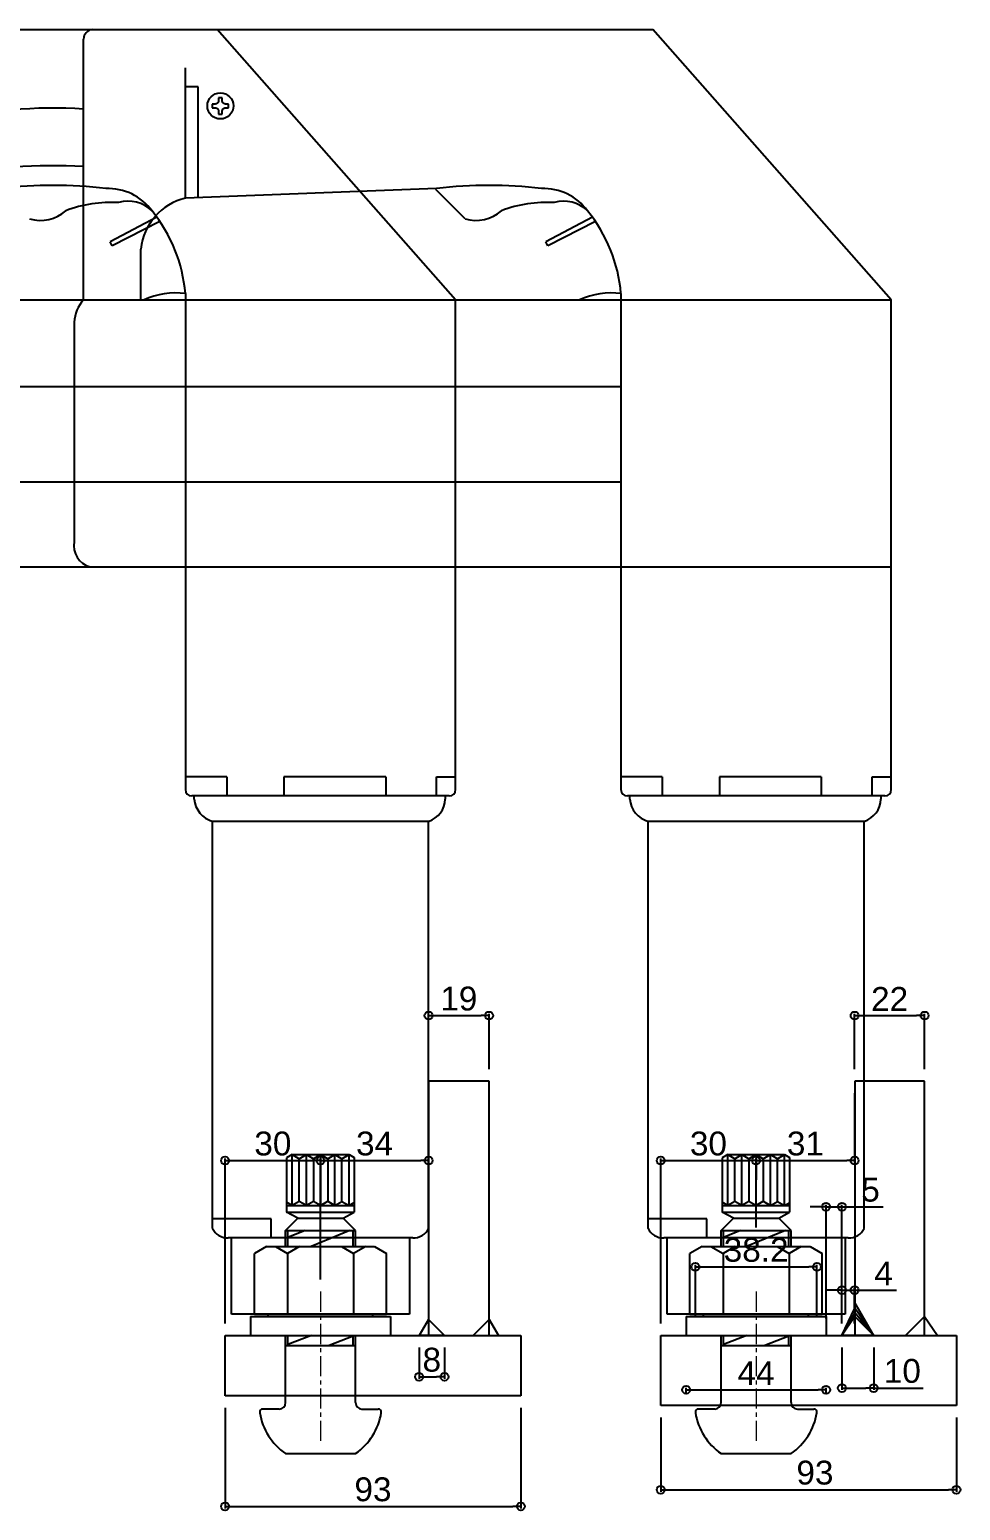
# Model space of a CAD drawing. Header units: millimetres. Extents: x -2880 to 3894, y -2977 to 4857.
# Drawn here: x 1234.2 to 1527, y 2016.2 to 2481.9 of the extents above; entities that cross this region are included whole.
import ezdxf

# ---------------------------------------------------------------- set-up
doc = ezdxf.new("R2010")
doc.units = ezdxf.units.MM
doc.header["$MEASUREMENT"] = 0
doc.linetypes.add('CENTER', pattern=[50.8, 31.75, -6.35, 6.35, -6.35])
for name, color, linetype in [('01', 7, 'Continuous'), ('_0-2_3', 7, 'Continuous'), ('_1-0_', 7, 'Continuous'), ('gauge', 1, 'Continuous'), ('KB', 7, 'Continuous')]:
    doc.layers.add(name, color=color, linetype=linetype)
doc.layers.add('中心線', color=4, linetype='CENTER', lineweight=13)
doc.styles.get("Standard").update_dxf_attribs({"font": 'arial.ttf'})
doc.dimstyles.new('コピー ～ 一般寸法', dxfattribs={"dimscale": 0.5, "dimtxt": 15, "dimasz": 5, "dimexe": 1.25, "dimexo": 7.5, "dimgap": 3, "dimtad": 1, "dimdec": 1, "dimdsep": 46, "dimtxsty": 'Standard', "dimblk": 'ORIGIN', "dimcen": 0, "dimclrd": 256, "dimclre": 256, "dimclrt": 256, "dimadec": 0, "dimazin": 0, "dimtfac": 1, "dimtdec": 1, "dimtmove": 0, "dimatfit": 3, "dimfxl": 0, "dimarcsym": 0})

# ---------------------------------------------------------------- blocks, each defined once
blk = doc.blocks.new('_Origin')
at = {"color": 0, "linetype": 'ByBlock', "lineweight": -2}
blk.add_line((0, 0), (-1, 0), dxfattribs=at)
blk.add_circle((0, 0), 0.5, dxfattribs=at)
blk = doc.blocks.new('*D397')
at = {"layer": 'Defpoints', "color": 0}
for p in [(1515.72, 2171.77), (1493.72, 2151.18), (1515.72, 2151.18)]:
    blk.add_point(p, dxfattribs=at)
at = {"layer": 'KB', "lineweight": -2}
for p, q in [((1493.72, 2154.93), (1493.72, 2172.39)), ((1496.22, 2171.77), (1513.22, 2171.77)), ((1515.72, 2154.93), (1515.72, 2172.39))]:
    blk.add_line(p, q, dxfattribs=at)
at = {"layer": 'KB', "lineweight": -2, "xscale": 2.5, "yscale": 2.5, "zscale": 2.5, "rotation": 180}
blk.add_blockref('_Origin', (1493.72, 2171.77), dxfattribs=at)
at = {"layer": 'KB', "lineweight": -2, "xscale": 2.5, "yscale": 2.5, "zscale": 2.5}
blk.add_blockref('_Origin', (1515.72, 2171.77), dxfattribs=at)
at = {"layer": 'KB', "insert": (1504.72, 2177.03), "char_height": 7.5, "attachment_point": 5}
blk.add_mtext('22', dxfattribs=at)
blk = doc.blocks.new('*D398')
at = {"layer": 'Defpoints', "color": 0}
for p in [(1489.72, 2071.18), (1499.72, 2071.18), (1499.72, 2054.66)]:
    blk.add_point(p, dxfattribs=at)
at = {"layer": 'gauge', "lineweight": -2}
for p, q in [((1489.72, 2067.43), (1489.72, 2054.04)), ((1499.72, 2067.43), (1499.72, 2054.04)), ((1492.22, 2054.66), (1497.22, 2054.66)), ((1499.72, 2054.66), (1515.22, 2054.66))]:
    blk.add_line(p, q, dxfattribs=at)
at = {"layer": 'gauge', "lineweight": -2, "xscale": 2.5, "yscale": 2.5, "zscale": 2.5, "rotation": 180}
blk.add_blockref('_Origin', (1489.72, 2054.66), dxfattribs=at)
at = {"layer": 'gauge', "lineweight": -2, "xscale": 2.5, "yscale": 2.5, "zscale": 2.5}
blk.add_blockref('_Origin', (1499.72, 2054.66), dxfattribs=at)
at = {"layer": 'gauge', "insert": (1508.72, 2059.99), "char_height": 7.5, "attachment_point": 5}
blk.add_mtext('10', dxfattribs=at)
blk = doc.blocks.new('*D105')
at = {"layer": 'Defpoints', "color": 0}
for p in [(1432.72, 2049.18), (1525.72, 2049.18), (1525.72, 2022.68)]:
    blk.add_point(p, dxfattribs=at)
at = {"layer": 'gauge', "lineweight": -2}
for p, q in [((1432.72, 2045.43), (1432.72, 2022.05)), ((1525.72, 2045.43), (1525.72, 2022.05)), ((1435.22, 2022.68), (1523.22, 2022.68))]:
    blk.add_line(p, q, dxfattribs=at)
at = {"layer": 'gauge', "lineweight": -2, "xscale": 2.5, "yscale": 2.5, "zscale": 2.5, "rotation": 180}
blk.add_blockref('_Origin', (1432.72, 2022.68), dxfattribs=at)
at = {"layer": 'gauge', "lineweight": -2, "xscale": 2.5, "yscale": 2.5, "zscale": 2.5}
blk.add_blockref('_Origin', (1525.72, 2022.68), dxfattribs=at)
at = {"layer": 'gauge', "insert": (1481.22, 2028.01), "char_height": 7.5, "attachment_point": 5}
blk.add_mtext('93', dxfattribs=at)
blk = doc.blocks.new('*D106')
at = {"layer": 'Defpoints', "color": 0}
for p in [(1462.72, 2126.18), (1462.72, 2101.37), (1432.72, 2071.18)]:
    blk.add_point(p, dxfattribs=at)
at = {"layer": 'gauge', "lineweight": -2}
for p, q in [((1432.72, 2074.93), (1432.72, 2126.81)), ((1435.22, 2126.18), (1460.22, 2126.18)), ((1462.72, 2105.12), (1462.72, 2126.81))]:
    blk.add_line(p, q, dxfattribs=at)
at = {"layer": 'gauge', "lineweight": -2, "xscale": 2.5, "yscale": 2.5, "zscale": 2.5, "rotation": 180}
blk.add_blockref('_Origin', (1432.72, 2126.18), dxfattribs=at)
at = {"layer": 'gauge', "lineweight": -2, "xscale": 2.5, "yscale": 2.5, "zscale": 2.5}
blk.add_blockref('_Origin', (1462.72, 2126.18), dxfattribs=at)
at = {"layer": 'gauge', "insert": (1447.72, 2131.51), "char_height": 7.5, "attachment_point": 5}
blk.add_mtext('30', dxfattribs=at)
blk = doc.blocks.new('*D399')
at = {"layer": 'Defpoints', "color": 0}
for p in [(1489.72, 2111.68), (1484.72, 2072.82), (1489.72, 2071.18)]:
    blk.add_point(p, dxfattribs=at)
at = {"layer": 'gauge', "lineweight": -2}
for p, q in [((1482.22, 2111.68), (1479.72, 2111.68)), ((1484.72, 2076.57), (1484.72, 2112.3)), ((1484.72, 2111.68), (1489.72, 2111.68)), ((1489.72, 2074.93), (1489.72, 2112.3)), ((1492.22, 2111.68), (1502.69, 2111.68))]:
    blk.add_line(p, q, dxfattribs=at)
at = {"layer": 'gauge', "lineweight": -2, "xscale": 2.5, "yscale": 2.5, "zscale": 2.5}
blk.add_blockref('_Origin', (1484.72, 2111.68), dxfattribs=at)
at = {"layer": 'gauge', "lineweight": -2, "xscale": 2.5, "yscale": 2.5, "zscale": 2.5, "rotation": 180}
blk.add_blockref('_Origin', (1489.72, 2111.68), dxfattribs=at)
at = {"layer": 'gauge', "insert": (1498.71, 2116.99), "char_height": 7.5, "attachment_point": 5}
blk.add_mtext('5', dxfattribs=at)
blk = doc.blocks.new('*D400')
at = {"layer": 'Defpoints', "color": 0}
for p in [(1493.72, 2085.45), (1489.72, 2071.18), (1493.72, 2071.18)]:
    blk.add_point(p, dxfattribs=at)
at = {"layer": 'gauge', "lineweight": -2}
for p, q in [((1487.22, 2085.45), (1484.72, 2085.45)), ((1489.72, 2074.93), (1489.72, 2086.07)), ((1489.72, 2085.45), (1493.72, 2085.45)), ((1493.72, 2074.93), (1493.72, 2086.07)), ((1496.22, 2085.45), (1506.91, 2085.45))]:
    blk.add_line(p, q, dxfattribs=at)
at = {"layer": 'gauge', "lineweight": -2, "xscale": 2.5, "yscale": 2.5, "zscale": 2.5}
blk.add_blockref('_Origin', (1489.72, 2085.45), dxfattribs=at)
at = {"layer": 'gauge', "lineweight": -2, "xscale": 2.5, "yscale": 2.5, "zscale": 2.5, "rotation": 180}
blk.add_blockref('_Origin', (1493.72, 2085.45), dxfattribs=at)
at = {"layer": 'gauge', "insert": (1502.81, 2090.7), "char_height": 7.5, "attachment_point": 5}
blk.add_mtext('4', dxfattribs=at)
blk = doc.blocks.new('*D401')
at = {"layer": 'Defpoints', "color": 0}
for p in [(1493.72, 2151.18), (1493.72, 2126.18), (1462.72, 2115.97)]:
    blk.add_point(p, dxfattribs=at)
at = {"layer": 'gauge', "lineweight": -2}
for p, q in [((1493.72, 2147.43), (1493.72, 2125.56)), ((1462.72, 2119.72), (1462.72, 2126.81)), ((1465.22, 2126.18), (1491.22, 2126.18))]:
    blk.add_line(p, q, dxfattribs=at)
at = {"layer": 'gauge', "lineweight": -2, "xscale": 2.5, "yscale": 2.5, "zscale": 2.5, "rotation": 180}
blk.add_blockref('_Origin', (1462.72, 2126.18), dxfattribs=at)
at = {"layer": 'gauge', "lineweight": -2, "xscale": 2.5, "yscale": 2.5, "zscale": 2.5}
blk.add_blockref('_Origin', (1493.72, 2126.18), dxfattribs=at)
at = {"layer": 'gauge', "insert": (1478.22, 2131.51), "char_height": 7.5, "attachment_point": 5}
blk.add_mtext('31', dxfattribs=at)
blk = doc.blocks.new('*D107')
at = {"layer": 'Defpoints', "color": 0}
for p in [(1484.72, 2054.1), (1440.72, 2049.18), (1484.72, 2049.18)]:
    blk.add_point(p, dxfattribs=at)
at = {"layer": 'gauge', "lineweight": -2}
for p, q in [((1440.72, 2052.93), (1440.72, 2054.72)), ((1443.22, 2054.1), (1482.22, 2054.1)), ((1484.72, 2052.93), (1484.72, 2054.72))]:
    blk.add_line(p, q, dxfattribs=at)
at = {"layer": 'gauge', "lineweight": -2, "xscale": 2.5, "yscale": 2.5, "zscale": 2.5, "rotation": 180}
blk.add_blockref('_Origin', (1440.72, 2054.1), dxfattribs=at)
at = {"layer": 'gauge', "lineweight": -2, "xscale": 2.5, "yscale": 2.5, "zscale": 2.5}
blk.add_blockref('_Origin', (1484.72, 2054.1), dxfattribs=at)
at = {"layer": 'gauge', "insert": (1462.72, 2059.35), "char_height": 7.5, "attachment_point": 5}
blk.add_mtext('44', dxfattribs=at)
blk = doc.blocks.new('*D108')
at = {"layer": 'Defpoints', "color": 0}
for p in [(1481.84, 2092.74), (1443.62, 2073.46), (1481.84, 2073.3)]:
    blk.add_point(p, dxfattribs=at)
at = {"layer": 'gauge', "lineweight": -2}
for p, q in [((1443.62, 2077.21), (1443.62, 2093.37)), ((1446.12, 2092.74), (1479.34, 2092.74)), ((1481.84, 2077.05), (1481.84, 2093.37))]:
    blk.add_line(p, q, dxfattribs=at)
at = {"layer": 'gauge', "lineweight": -2, "xscale": 2.5, "yscale": 2.5, "zscale": 2.5, "rotation": 180}
blk.add_blockref('_Origin', (1443.62, 2092.74), dxfattribs=at)
at = {"layer": 'gauge', "lineweight": -2, "xscale": 2.5, "yscale": 2.5, "zscale": 2.5}
blk.add_blockref('_Origin', (1481.84, 2092.74), dxfattribs=at)
at = {"layer": 'gauge', "insert": (1462.73, 2098.07), "char_height": 7.5, "attachment_point": 5}
blk.add_mtext('38.2', dxfattribs=at)
blk = doc.blocks.new('*D387')
at = {"layer": 'Defpoints', "color": 0}
for p in [(1378.72, 2171.77), (1359.72, 2151.18), (1378.72, 2151.18)]:
    blk.add_point(p, dxfattribs=at)
at = {"layer": 'KB', "lineweight": -2}
for p, q in [((1359.72, 2154.93), (1359.72, 2172.39)), ((1362.22, 2171.77), (1376.22, 2171.77)), ((1378.72, 2154.93), (1378.72, 2172.39))]:
    blk.add_line(p, q, dxfattribs=at)
at = {"layer": 'KB', "lineweight": -2, "xscale": 2.5, "yscale": 2.5, "zscale": 2.5, "rotation": 180}
blk.add_blockref('_Origin', (1359.72, 2171.77), dxfattribs=at)
at = {"layer": 'KB', "lineweight": -2, "xscale": 2.5, "yscale": 2.5, "zscale": 2.5}
blk.add_blockref('_Origin', (1378.72, 2171.77), dxfattribs=at)
at = {"layer": 'KB', "insert": (1369.22, 2177.1), "char_height": 7.5, "attachment_point": 5}
blk.add_mtext('19', dxfattribs=at)
blk = doc.blocks.new('*D388')
at = {"layer": 'Defpoints', "color": 0}
for p in [(1356.72, 2071.18), (1364.72, 2071.18), (1364.72, 2058.19)]:
    blk.add_point(p, dxfattribs=at)
at = {"layer": 'gauge', "lineweight": -2}
for p, q in [((1356.72, 2067.43), (1356.72, 2057.57)), ((1364.72, 2067.43), (1364.72, 2057.57)), ((1359.22, 2058.19), (1362.22, 2058.19))]:
    blk.add_line(p, q, dxfattribs=at)
at = {"layer": 'gauge', "lineweight": -2, "xscale": 2.5, "yscale": 2.5, "zscale": 2.5, "rotation": 180}
blk.add_blockref('_Origin', (1356.72, 2058.19), dxfattribs=at)
at = {"layer": 'gauge', "lineweight": -2, "xscale": 2.5, "yscale": 2.5, "zscale": 2.5}
blk.add_blockref('_Origin', (1364.72, 2058.19), dxfattribs=at)
at = {"layer": 'gauge', "insert": (1360.72, 2063.52), "char_height": 7.5, "attachment_point": 5}
blk.add_mtext('8', dxfattribs=at)
blk = doc.blocks.new('*D103')
at = {"layer": 'Defpoints', "color": 0}
for p in [(1295.72, 2052.18), (1388.72, 2052.18), (1388.72, 2017.43)]:
    blk.add_point(p, dxfattribs=at)
at = {"layer": 'gauge', "lineweight": -2}
for p, q in [((1295.72, 2048.43), (1295.72, 2016.8)), ((1388.72, 2048.43), (1388.72, 2016.8)), ((1298.22, 2017.43), (1386.22, 2017.43))]:
    blk.add_line(p, q, dxfattribs=at)
at = {"layer": 'gauge', "lineweight": -2, "xscale": 2.5, "yscale": 2.5, "zscale": 2.5, "rotation": 180}
blk.add_blockref('_Origin', (1295.72, 2017.43), dxfattribs=at)
at = {"layer": 'gauge', "lineweight": -2, "xscale": 2.5, "yscale": 2.5, "zscale": 2.5}
blk.add_blockref('_Origin', (1388.72, 2017.43), dxfattribs=at)
at = {"layer": 'gauge', "insert": (1342.22, 2022.76), "char_height": 7.5, "attachment_point": 5}
blk.add_mtext('93', dxfattribs=at)
blk = doc.blocks.new('*D104')
at = {"layer": 'Defpoints', "color": 0}
for p in [(1325.72, 2126.18), (1325.72, 2108.06), (1295.72, 2071.18)]:
    blk.add_point(p, dxfattribs=at)
at = {"layer": 'gauge', "lineweight": -2}
for p, q in [((1295.72, 2074.93), (1295.72, 2126.81)), ((1298.22, 2126.18), (1323.22, 2126.18)), ((1325.72, 2111.81), (1325.72, 2126.81))]:
    blk.add_line(p, q, dxfattribs=at)
at = {"layer": 'gauge', "lineweight": -2, "xscale": 2.5, "yscale": 2.5, "zscale": 2.5, "rotation": 180}
blk.add_blockref('_Origin', (1295.72, 2126.18), dxfattribs=at)
at = {"layer": 'gauge', "lineweight": -2, "xscale": 2.5, "yscale": 2.5, "zscale": 2.5}
blk.add_blockref('_Origin', (1325.72, 2126.18), dxfattribs=at)
at = {"layer": 'gauge', "insert": (1310.72, 2131.51), "char_height": 7.5, "attachment_point": 5}
blk.add_mtext('30', dxfattribs=at)
blk = doc.blocks.new('*D389')
at = {"layer": 'Defpoints', "color": 0}
for p in [(1359.72, 2151.18), (1359.72, 2126.18), (1325.72, 2085.02)]:
    blk.add_point(p, dxfattribs=at)
at = {"layer": 'gauge', "lineweight": -2}
for p, q in [((1359.72, 2147.43), (1359.72, 2125.56)), ((1325.72, 2088.77), (1325.72, 2126.81)), ((1328.22, 2126.18), (1357.22, 2126.18))]:
    blk.add_line(p, q, dxfattribs=at)
at = {"layer": 'gauge', "lineweight": -2, "xscale": 2.5, "yscale": 2.5, "zscale": 2.5, "rotation": 180}
blk.add_blockref('_Origin', (1325.72, 2126.18), dxfattribs=at)
at = {"layer": 'gauge', "lineweight": -2, "xscale": 2.5, "yscale": 2.5, "zscale": 2.5}
blk.add_blockref('_Origin', (1359.72, 2126.18), dxfattribs=at)
at = {"layer": 'gauge', "insert": (1342.72, 2131.51), "char_height": 7.5, "attachment_point": 5}
blk.add_mtext('34', dxfattribs=at)

msp = doc.modelspace()

# ---------------------------------------------------------------- linework, layer by layer
at = {"layer": '01', "color": 6, "linetype": 'Continuous'}
for p, q in [((1316.837, 2128.059), (1315.072, 2127.04)), ((1315.072, 2127.04), (1315.072, 2109.957)), ((1316.837, 2128.059), (1334.687, 2128.059)), ((1316.837, 2112.059), (1316.837, 2128.059)), ((1316.837, 2128.059), (1319.049, 2126.782)), ((1319.049, 2126.782), (1321.26, 2128.059)), ((1319.049, 2113.336), (1319.049, 2126.782)), ((1321.26, 2112.059), (1321.26, 2128.059)), ((1321.26, 2128.059), (1323.472, 2126.782)), ((1323.472, 2126.782), (1325.684, 2128.059)), ((1323.472, 2126.782), (1323.472, 2113.336)), ((1325.723, 2128.059), (1325.684, 2112.059)), ((1325.723, 2128.059), (1327.974, 2126.759)), ((1327.974, 2126.759), (1330.264, 2128.081)), ((1327.974, 2126.759), (1327.974, 2113.381)), ((1330.264, 2112.059), (1330.264, 2128.059)), ((1330.264, 2128.059), (1332.475, 2126.782)), ((1332.475, 2126.782), (1334.687, 2128.059)), ((1332.475, 2113.336), (1332.475, 2126.782)), ((1334.687, 2112.059), (1334.687, 2128.059)), ((1334.687, 2128.059), (1336.277, 2127.141)), ((1336.277, 2127.141), (1336.277, 2109.957)), ((1453.837, 2128.059), (1452.072, 2127.04)), ((1452.072, 2127.04), (1452.072, 2109.957)), ((1453.837, 2128.059), (1471.687, 2128.059)), ((1453.837, 2112.059), (1453.837, 2128.059)), ((1453.837, 2128.059), (1456.049, 2126.782)), ((1456.049, 2126.782), (1458.26, 2128.059)), ((1456.049, 2113.336), (1456.049, 2126.782)), ((1458.26, 2112.059), (1458.26, 2128.059)), ((1458.26, 2128.059), (1460.472, 2126.782)), ((1460.472, 2126.782), (1462.684, 2128.059)), ((1460.472, 2126.782), (1460.472, 2113.336)), ((1462.723, 2128.059), (1462.684, 2112.059)), ((1462.723, 2128.059), (1464.974, 2126.759)), ((1464.974, 2126.759), (1467.264, 2128.081)), ((1464.974, 2126.759), (1464.974, 2113.381)), ((1467.264, 2112.059), (1467.264, 2128.059)), ((1467.264, 2128.059), (1469.475, 2126.782)), ((1469.475, 2126.782), (1471.687, 2128.059)), ((1469.475, 2113.336), (1469.475, 2126.782)), ((1471.687, 2112.059), (1471.687, 2128.059)), ((1471.687, 2128.059), (1473.277, 2127.141)), ((1473.277, 2127.141), (1473.277, 2109.957)), ((1316.837, 2112.059), (1315.072, 2113.078)), ((1315.072, 2112.059), (1336.296, 2112.059)), ((1315.072, 2109.957), (1336.277, 2109.957)), ((1318.6, 2108.059), (1315.072, 2109.957)), ((1319.049, 2113.336), (1316.837, 2112.059)), ((1321.26, 2112.059), (1319.049, 2113.336)), ((1323.472, 2113.336), (1321.26, 2112.059)), ((1325.684, 2112.059), (1323.472, 2113.336)), ((1325.684, 2112.059), (1327.974, 2113.381)), ((1327.974, 2113.381), (1330.264, 2112.059)), ((1330.264, 2112.059), (1332.475, 2113.336)), ((1332.475, 2113.336), (1334.687, 2112.059)), ((1332.846, 2108.059), (1336.277, 2109.957)), ((1334.687, 2112.059), (1336.295, 2112.987)), ((1453.837, 2112.059), (1452.072, 2113.078)), ((1452.072, 2112.059), (1473.296, 2112.059)), ((1452.072, 2109.957), (1473.277, 2109.957)), ((1455.6, 2108.059), (1452.072, 2109.957)), ((1456.049, 2113.336), (1453.837, 2112.059)), ((1458.26, 2112.059), (1456.049, 2113.336)), ((1460.472, 2113.336), (1458.26, 2112.059)), ((1462.684, 2112.059), (1460.472, 2113.336)), ((1462.684, 2112.059), (1464.974, 2113.381)), ((1464.974, 2113.381), (1467.264, 2112.059)), ((1467.264, 2112.059), (1469.475, 2113.336)), ((1469.475, 2113.336), (1471.687, 2112.059)), ((1469.846, 2108.059), (1473.277, 2109.957)), ((1471.687, 2112.059), (1473.295, 2112.987)), ((1318.6, 2108.059), (1332.846, 2108.059)), ((1455.6, 2108.059), (1469.846, 2108.059))]:
    msp.add_line(p, q, dxfattribs=at)
at = {"layer": '_0-2_3', "color": 6, "linetype": 'Continuous'}
for p, q in [((1314.723, 2104.181), (1318.6, 2108.059)), ((1318.6, 2108.059), (1332.846, 2108.059)), ((1336.723, 2104.181), (1332.846, 2108.059)), ((1451.723, 2104.181), (1455.6, 2108.059)), ((1455.6, 2108.059), (1469.846, 2108.059)), ((1473.723, 2104.181), (1469.846, 2108.059)), ((1314.723, 2104.181), (1336.723, 2104.181)), ((1314.723, 2099.181), (1314.723, 2104.181)), ((1320.846, 2104.181), (1315.423, 2101.965)), ((1315.423, 2099.181), (1315.423, 2104.181)), ((1334.969, 2104.181), (1322.737, 2099.181)), ((1336.022, 2099.181), (1336.022, 2104.181)), ((1336.723, 2099.181), (1336.723, 2104.181)), ((1451.723, 2104.181), (1473.723, 2104.181)), ((1451.723, 2099.181), (1451.723, 2104.181)), ((1457.846, 2104.181), (1452.423, 2101.965)), ((1452.423, 2099.181), (1452.423, 2104.181)), ((1471.969, 2104.181), (1459.737, 2099.181)), ((1473.022, 2099.181), (1473.022, 2104.181)), ((1473.723, 2099.181), (1473.723, 2104.181)), ((1308.723, 2099.181), (1304.923, 2096.987)), ((1304.923, 2077.881), (1304.923, 2096.987)), ((1308.723, 2099.181), (1342.723, 2099.181)), ((1311.523, 2099.181), (1315.323, 2096.987)), ((1319.123, 2099.181), (1315.323, 2096.987)), ((1315.323, 2096.987), (1315.323, 2077.881)), ((1332.323, 2099.181), (1336.123, 2096.987)), ((1339.923, 2099.181), (1336.123, 2096.987)), ((1336.123, 2096.987), (1336.123, 2077.881)), ((1342.723, 2099.181), (1346.523, 2096.987)), ((1346.523, 2077.881), (1346.523, 2096.987)), ((1445.723, 2099.181), (1441.923, 2096.987)), ((1441.923, 2077.881), (1441.923, 2096.987)), ((1445.723, 2099.181), (1479.723, 2099.181)), ((1448.523, 2099.181), (1452.323, 2096.987)), ((1456.123, 2099.181), (1452.323, 2096.987)), ((1452.323, 2096.987), (1452.323, 2077.881)), ((1469.323, 2099.181), (1473.123, 2096.987)), ((1476.923, 2099.181), (1473.123, 2096.987)), ((1473.123, 2096.987), (1473.123, 2077.881)), ((1479.723, 2099.181), (1483.523, 2096.987)), ((1483.523, 2077.881), (1483.523, 2096.987)), ((1303.723, 2077.181), (1347.723, 2077.181)), ((1303.723, 2077.181), (1303.723, 2071.181)), ((1304.923, 2077.881), (1346.523, 2077.881)), ((1309.223, 2077.181), (1309.223, 2077.881)), ((1309.223, 2077.181), (1342.223, 2077.181)), ((1342.223, 2077.181), (1342.223, 2077.881)), ((1347.723, 2077.181), (1347.723, 2071.181)), ((1440.723, 2077.181), (1484.723, 2077.181)), ((1440.723, 2077.181), (1440.723, 2071.181)), ((1441.923, 2077.881), (1483.523, 2077.881)), ((1446.223, 2077.181), (1446.223, 2077.881)), ((1446.223, 2077.181), (1479.223, 2077.181)), ((1479.223, 2077.181), (1479.223, 2077.881)), ((1484.723, 2077.181), (1484.723, 2071.181)), ((1303.723, 2071.181), (1347.723, 2071.181)), ((1314.723, 2050.059), (1314.723, 2071.181)), ((1314.723, 2068.059), (1336.723, 2068.059)), ((1315.423, 2068.059), (1315.423, 2071.181)), ((1322.856, 2071.181), (1315.423, 2068.319)), ((1336.022, 2070.975), (1328.451, 2068.059)), ((1336.022, 2068.059), (1336.022, 2071.181)), ((1336.723, 2050.059), (1336.723, 2071.181)), ((1440.723, 2071.181), (1484.723, 2071.181)), ((1451.723, 2050.059), (1451.723, 2071.181)), ((1451.723, 2068.059), (1473.723, 2068.059)), ((1452.423, 2068.059), (1452.423, 2071.181)), ((1459.856, 2071.181), (1452.423, 2068.319)), ((1473.022, 2070.975), (1465.451, 2068.059)), ((1473.022, 2068.059), (1473.022, 2071.181)), ((1473.723, 2050.059), (1473.723, 2071.181)), ((1312.723, 2048.059), (1307.608, 2048.059)), ((1338.723, 2048.059), (1343.838, 2048.059)), ((1449.723, 2048.059), (1444.608, 2048.059)), ((1475.723, 2048.059), (1480.838, 2048.059)), ((1314.723, 2034.059), (1336.723, 2034.059)), ((1451.723, 2034.059), (1473.723, 2034.059))]:
    msp.add_line(p, q, dxfattribs=at)
for centre, radius, start, end in [((1312.723, 2050.059), 2, 270, 0), ((1338.723, 2050.059), 2, 180, 270), ((1449.723, 2050.059), 2, 270, 0), ((1475.723, 2050.059), 2, 180, 270), ((1307.608, 2047.059), 1, 90, 189.01654), ((1325.633, 2049.919), 19.25, 189.01598, 235.47675), ((1325.813, 2049.919), 19.25, 304.52325, 350.98402), ((1343.838, 2047.059), 1, 350.98346, 90), ((1444.608, 2047.059), 1, 90, 189.01654), ((1462.633, 2049.919), 19.25, 189.01598, 235.47675), ((1462.813, 2049.919), 19.25, 304.52325, 350.98402), ((1480.838, 2047.059), 1, 350.98346, 90)]:
    msp.add_arc(centre, radius, start, end, dxfattribs=at)
at = {"layer": '_1-0_', "color": 3, "linetype": 'Continuous'}
for p, q in [((1116.929, 2481.881), (1293.223, 2481.881)), ((1251.223, 2396.881), (1251.223, 2478.896)), ((1253.929, 2481.881), (1430.223, 2481.881)), ((1368.223, 2396.881), (1293.223, 2481.881)), ((1505.223, 2396.881), (1430.223, 2481.881)), ((1283.223, 2428.881), (1283.223, 2469.816)), ((1287.223, 2463.881), (1283.223, 2463.881)), ((1287.223, 2429.121), (1287.223, 2463.881)), ((1293.458, 2458.917), (1293.444, 2458.897)), ((1293.471, 2458.938), (1293.458, 2458.917)), ((1293.483, 2458.958), (1293.471, 2458.938)), ((1293.495, 2458.979), (1293.483, 2458.958)), ((1293.507, 2459), (1293.495, 2458.979)), ((1293.518, 2459.021), (1293.507, 2459)), ((1293.529, 2459.043), (1293.518, 2459.021)), ((1293.539, 2459.065), (1293.529, 2459.043)), ((1293.548, 2459.087), (1293.539, 2459.065)), ((1293.557, 2459.109), (1293.548, 2459.087)), ((1293.566, 2459.132), (1293.557, 2459.109)), ((1293.573, 2459.155), (1293.566, 2459.132)), ((1293.581, 2459.178), (1293.573, 2459.155)), ((1293.587, 2459.201), (1293.581, 2459.178)), ((1293.594, 2459.224), (1293.587, 2459.201)), ((1293.599, 2459.248), (1293.594, 2459.224)), ((1293.604, 2459.271), (1293.599, 2459.248)), ((1293.609, 2459.295), (1293.604, 2459.271)), ((1293.612, 2459.319), (1293.609, 2459.295)), ((1293.616, 2459.342), (1293.612, 2459.319)), ((1293.618, 2459.366), (1293.616, 2459.342)), ((1293.62, 2459.39), (1293.618, 2459.366)), ((1293.622, 2459.414), (1293.62, 2459.39)), ((1293.623, 2459.438), (1293.622, 2459.414)), ((1294.823, 2460.444), (1293.623, 2460.444)), ((1293.623, 2460.444), (1293.623, 2459.463)), ((1293.623, 2459.463), (1293.623, 2459.438)), ((1294.823, 2459.463), (1294.823, 2460.444)), ((1294.823, 2459.438), (1294.823, 2459.463)), ((1294.824, 2459.414), (1294.823, 2459.438)), ((1294.826, 2459.39), (1294.824, 2459.414)), ((1294.828, 2459.366), (1294.826, 2459.39)), ((1294.83, 2459.342), (1294.828, 2459.366)), ((1294.834, 2459.319), (1294.83, 2459.342)), ((1294.837, 2459.295), (1294.834, 2459.319)), ((1294.842, 2459.271), (1294.837, 2459.295)), ((1294.847, 2459.248), (1294.842, 2459.271)), ((1294.852, 2459.224), (1294.847, 2459.248)), ((1294.859, 2459.201), (1294.852, 2459.224)), ((1294.865, 2459.178), (1294.859, 2459.201)), ((1294.873, 2459.155), (1294.865, 2459.178)), ((1294.88, 2459.132), (1294.873, 2459.155)), ((1294.889, 2459.109), (1294.88, 2459.132)), ((1294.898, 2459.087), (1294.889, 2459.109)), ((1294.907, 2459.065), (1294.898, 2459.087)), ((1294.917, 2459.043), (1294.907, 2459.065)), ((1294.928, 2459.021), (1294.917, 2459.043)), ((1294.939, 2459), (1294.928, 2459.021)), ((1294.95, 2458.979), (1294.939, 2459)), ((1294.963, 2458.958), (1294.95, 2458.979)), ((1294.975, 2458.938), (1294.963, 2458.958)), ((1294.988, 2458.917), (1294.975, 2458.938)), ((1295.002, 2458.897), (1294.988, 2458.917)), ((1292.642, 2458.481), (1291.66, 2458.481)), ((1291.66, 2458.481), (1291.66, 2457.281)), ((1291.66, 2457.281), (1292.642, 2457.281)), ((1292.666, 2458.482), (1292.642, 2458.481)), ((1292.642, 2457.281), (1292.666, 2457.281)), ((1292.69, 2458.483), (1292.666, 2458.482)), ((1292.666, 2457.281), (1292.69, 2457.28)), ((1292.714, 2458.484), (1292.69, 2458.483)), ((1292.69, 2457.28), (1292.714, 2457.279)), ((1292.738, 2458.486), (1292.714, 2458.484)), ((1292.714, 2457.279), (1292.738, 2457.277)), ((1292.762, 2458.489), (1292.738, 2458.486)), ((1292.738, 2457.277), (1292.762, 2457.274)), ((1292.785, 2458.492), (1292.762, 2458.489)), ((1292.762, 2457.274), (1292.785, 2457.271)), ((1292.809, 2458.496), (1292.785, 2458.492)), ((1292.785, 2457.271), (1292.809, 2457.267)), ((1292.833, 2458.5), (1292.809, 2458.496)), ((1292.809, 2457.267), (1292.833, 2457.263)), ((1292.856, 2458.505), (1292.833, 2458.5)), ((1292.833, 2457.263), (1292.856, 2457.258)), ((1292.88, 2458.511), (1292.856, 2458.505)), ((1292.856, 2457.258), (1292.88, 2457.252)), ((1292.903, 2458.517), (1292.88, 2458.511)), ((1292.88, 2457.252), (1292.903, 2457.246)), ((1292.926, 2458.524), (1292.903, 2458.517)), ((1292.903, 2457.246), (1292.926, 2457.239)), ((1292.949, 2458.531), (1292.926, 2458.524)), ((1292.926, 2457.239), (1292.949, 2457.232)), ((1292.972, 2458.539), (1292.949, 2458.531)), ((1292.949, 2457.232), (1292.972, 2457.224)), ((1292.995, 2458.547), (1292.972, 2458.539)), ((1292.972, 2457.224), (1292.995, 2457.216)), ((1293.017, 2458.556), (1292.995, 2458.547)), ((1292.995, 2457.216), (1293.017, 2457.207)), ((1293.039, 2458.565), (1293.017, 2458.556)), ((1293.017, 2457.207), (1293.039, 2457.197)), ((1293.061, 2458.575), (1293.039, 2458.565)), ((1293.039, 2457.197), (1293.061, 2457.187)), ((1293.083, 2458.586), (1293.061, 2458.575)), ((1293.061, 2457.187), (1293.083, 2457.177)), ((1293.104, 2458.597), (1293.083, 2458.586)), ((1293.083, 2457.177), (1293.104, 2457.166)), ((1293.125, 2458.609), (1293.104, 2458.597)), ((1293.104, 2457.166), (1293.125, 2457.154)), ((1293.146, 2458.621), (1293.125, 2458.609)), ((1293.125, 2457.154), (1293.146, 2457.142)), ((1293.167, 2458.633), (1293.146, 2458.621)), ((1293.146, 2457.142), (1293.167, 2457.129)), ((1293.187, 2458.647), (1293.167, 2458.633)), ((1293.167, 2457.129), (1293.187, 2457.116)), ((1293.207, 2458.66), (1293.187, 2458.647)), ((1293.187, 2457.116), (1293.207, 2457.102)), ((1293.226, 2458.674), (1293.207, 2458.66)), ((1293.207, 2457.102), (1293.226, 2457.088)), ((1293.245, 2458.689), (1293.226, 2458.674)), ((1293.226, 2457.088), (1293.245, 2457.074)), ((1293.264, 2458.704), (1293.245, 2458.689)), ((1293.245, 2457.074), (1293.264, 2457.059)), ((1293.283, 2458.719), (1293.264, 2458.704)), ((1293.264, 2457.059), (1293.283, 2457.043)), ((1293.301, 2458.735), (1293.283, 2458.719)), ((1293.283, 2457.043), (1293.301, 2457.027)), ((1293.318, 2458.752), (1293.301, 2458.735)), ((1293.301, 2457.027), (1293.318, 2457.011)), ((1293.335, 2458.769), (1293.318, 2458.752)), ((1293.318, 2457.011), (1293.335, 2456.994)), ((1293.352, 2458.786), (1293.335, 2458.769)), ((1293.335, 2456.994), (1293.352, 2456.977)), ((1293.369, 2458.804), (1293.352, 2458.786)), ((1293.352, 2456.977), (1293.369, 2456.959)), ((1293.385, 2458.822), (1293.369, 2458.804)), ((1293.369, 2456.959), (1293.385, 2456.941)), ((1293.4, 2458.84), (1293.385, 2458.822)), ((1293.385, 2456.941), (1293.4, 2456.923)), ((1293.415, 2458.859), (1293.4, 2458.84)), ((1293.4, 2456.923), (1293.415, 2456.904)), ((1293.43, 2458.878), (1293.415, 2458.859)), ((1293.415, 2456.904), (1293.43, 2456.885)), ((1293.444, 2458.897), (1293.43, 2458.878)), ((1293.43, 2456.885), (1293.444, 2456.865)), ((1293.444, 2456.865), (1293.458, 2456.845)), ((1293.458, 2456.845), (1293.471, 2456.825)), ((1293.471, 2456.825), (1293.483, 2456.805)), ((1293.483, 2456.805), (1293.495, 2456.784)), ((1293.495, 2456.784), (1293.507, 2456.763)), ((1293.507, 2456.763), (1293.518, 2456.741)), ((1293.518, 2456.741), (1293.529, 2456.72)), ((1293.529, 2456.72), (1293.539, 2456.698)), ((1293.539, 2456.698), (1293.548, 2456.676)), ((1293.548, 2456.676), (1293.557, 2456.653)), ((1293.557, 2456.653), (1293.566, 2456.631)), ((1293.566, 2456.631), (1293.573, 2456.608)), ((1293.573, 2456.608), (1293.581, 2456.585)), ((1293.581, 2456.585), (1293.587, 2456.562)), ((1293.587, 2456.562), (1293.594, 2456.539)), ((1293.594, 2456.539), (1293.599, 2456.515)), ((1293.599, 2456.515), (1293.604, 2456.492)), ((1293.604, 2456.492), (1293.609, 2456.468)), ((1293.609, 2456.468), (1293.612, 2456.444)), ((1293.612, 2456.444), (1293.616, 2456.42)), ((1293.616, 2456.42), (1293.618, 2456.396)), ((1293.618, 2456.396), (1293.62, 2456.372)), ((1293.62, 2456.372), (1293.622, 2456.348)), ((1293.622, 2456.348), (1293.623, 2456.324)), ((1293.623, 2456.324), (1293.623, 2456.3)), ((1293.623, 2456.3), (1293.623, 2455.319)), ((1293.623, 2455.319), (1294.823, 2455.319)), ((1294.823, 2456.324), (1294.824, 2456.348)), ((1294.823, 2456.3), (1294.823, 2456.324)), ((1294.823, 2455.319), (1294.823, 2456.3)), ((1294.824, 2456.348), (1294.826, 2456.372)), ((1294.826, 2456.372), (1294.828, 2456.396)), ((1294.828, 2456.396), (1294.83, 2456.42)), ((1294.83, 2456.42), (1294.834, 2456.444)), ((1294.834, 2456.444), (1294.837, 2456.468)), ((1294.837, 2456.468), (1294.842, 2456.492)), ((1294.842, 2456.492), (1294.847, 2456.515)), ((1294.847, 2456.515), (1294.852, 2456.539)), ((1294.852, 2456.539), (1294.859, 2456.562)), ((1294.859, 2456.562), (1294.865, 2456.585)), ((1294.865, 2456.585), (1294.873, 2456.608)), ((1294.873, 2456.608), (1294.88, 2456.631)), ((1294.88, 2456.631), (1294.889, 2456.653)), ((1294.889, 2456.653), (1294.898, 2456.676)), ((1294.898, 2456.676), (1294.907, 2456.698)), ((1294.907, 2456.698), (1294.917, 2456.72)), ((1294.917, 2456.72), (1294.928, 2456.741)), ((1294.928, 2456.741), (1294.939, 2456.763)), ((1294.939, 2456.763), (1294.95, 2456.784)), ((1294.95, 2456.784), (1294.963, 2456.805)), ((1294.963, 2456.805), (1294.975, 2456.825)), ((1294.975, 2456.825), (1294.988, 2456.845)), ((1294.988, 2456.845), (1295.002, 2456.865)), ((1295.016, 2458.878), (1295.002, 2458.897)), ((1295.002, 2456.865), (1295.016, 2456.885)), ((1295.031, 2458.859), (1295.016, 2458.878)), ((1295.016, 2456.885), (1295.031, 2456.904)), ((1295.046, 2458.84), (1295.031, 2458.859)), ((1295.031, 2456.904), (1295.046, 2456.923)), ((1295.061, 2458.822), (1295.046, 2458.84)), ((1295.046, 2456.923), (1295.061, 2456.941)), ((1295.077, 2458.804), (1295.061, 2458.822)), ((1295.061, 2456.941), (1295.077, 2456.959)), ((1295.094, 2458.786), (1295.077, 2458.804)), ((1295.077, 2456.959), (1295.094, 2456.977)), ((1295.11, 2458.769), (1295.094, 2458.786)), ((1295.094, 2456.977), (1295.11, 2456.994)), ((1295.128, 2458.752), (1295.11, 2458.769)), ((1295.11, 2456.994), (1295.128, 2457.011)), ((1295.145, 2458.735), (1295.128, 2458.752)), ((1295.128, 2457.011), (1295.145, 2457.027)), ((1295.163, 2458.719), (1295.145, 2458.735)), ((1295.145, 2457.027), (1295.163, 2457.043)), ((1295.182, 2458.704), (1295.163, 2458.719)), ((1295.163, 2457.043), (1295.182, 2457.059)), ((1295.201, 2458.689), (1295.182, 2458.704)), ((1295.182, 2457.059), (1295.201, 2457.074)), ((1295.22, 2458.674), (1295.201, 2458.689)), ((1295.201, 2457.074), (1295.22, 2457.088)), ((1295.239, 2458.66), (1295.22, 2458.674)), ((1295.22, 2457.088), (1295.239, 2457.102)), ((1295.259, 2458.647), (1295.239, 2458.66)), ((1295.239, 2457.102), (1295.259, 2457.116)), ((1295.279, 2458.633), (1295.259, 2458.647)), ((1295.259, 2457.116), (1295.279, 2457.129)), ((1295.3, 2458.621), (1295.279, 2458.633)), ((1295.279, 2457.129), (1295.3, 2457.142)), ((1295.321, 2458.609), (1295.3, 2458.621)), ((1295.3, 2457.142), (1295.321, 2457.154)), ((1295.342, 2458.597), (1295.321, 2458.609)), ((1295.321, 2457.154), (1295.342, 2457.166)), ((1295.363, 2458.586), (1295.342, 2458.597)), ((1295.342, 2457.166), (1295.363, 2457.177)), ((1295.385, 2458.575), (1295.363, 2458.586)), ((1295.363, 2457.177), (1295.385, 2457.187)), ((1295.407, 2458.565), (1295.385, 2458.575)), ((1295.385, 2457.187), (1295.407, 2457.197)), ((1295.429, 2458.556), (1295.407, 2458.565)), ((1295.407, 2457.197), (1295.429, 2457.207)), ((1295.451, 2458.547), (1295.429, 2458.556)), ((1295.429, 2457.207), (1295.451, 2457.216)), ((1295.474, 2458.539), (1295.451, 2458.547)), ((1295.451, 2457.216), (1295.474, 2457.224)), ((1295.497, 2458.531), (1295.474, 2458.539)), ((1295.474, 2457.224), (1295.497, 2457.232)), ((1295.52, 2458.524), (1295.497, 2458.531)), ((1295.497, 2457.232), (1295.52, 2457.239)), ((1295.543, 2458.517), (1295.52, 2458.524)), ((1295.52, 2457.239), (1295.543, 2457.246)), ((1295.566, 2458.511), (1295.543, 2458.517)), ((1295.543, 2457.246), (1295.566, 2457.252)), ((1295.589, 2458.505), (1295.566, 2458.511)), ((1295.566, 2457.252), (1295.589, 2457.258)), ((1295.613, 2458.5), (1295.589, 2458.505)), ((1295.589, 2457.258), (1295.613, 2457.263)), ((1295.637, 2458.496), (1295.613, 2458.5)), ((1295.613, 2457.263), (1295.637, 2457.267)), ((1295.66, 2458.492), (1295.637, 2458.496)), ((1295.637, 2457.267), (1295.66, 2457.271)), ((1295.684, 2458.489), (1295.66, 2458.492)), ((1295.66, 2457.271), (1295.684, 2457.274)), ((1295.708, 2458.486), (1295.684, 2458.489)), ((1295.684, 2457.274), (1295.708, 2457.277)), ((1295.732, 2458.484), (1295.708, 2458.486)), ((1295.708, 2457.277), (1295.732, 2457.279)), ((1295.756, 2458.483), (1295.732, 2458.484)), ((1295.732, 2457.279), (1295.756, 2457.28)), ((1295.78, 2458.482), (1295.756, 2458.483)), ((1295.756, 2457.28), (1295.78, 2457.281)), ((1295.804, 2458.481), (1295.78, 2458.482)), ((1295.78, 2457.281), (1295.804, 2457.281)), ((1296.785, 2458.481), (1295.804, 2458.481)), ((1295.804, 2457.281), (1296.785, 2457.281)), ((1296.785, 2457.281), (1296.785, 2458.481)), ((1362.223, 2431.881), (1283.223, 2428.881)), ((1371.223, 2422.404), (1361.985, 2431.643)), ((1274.252, 2422.881), (1259.593, 2415.124)), ((1411.252, 2422.881), (1396.593, 2415.124)), ((1275.223, 2421.494), (1260.223, 2413.881)), ((1412.223, 2421.494), (1397.223, 2413.881)), ((1260.223, 2413.881), (1259.593, 2415.124)), ((1269.223, 2397.093), (1269.223, 2412.881)), ((1397.223, 2413.881), (1396.593, 2415.124)), ((1283.223, 2398.881), (1283.223, 2242.881)), ((1420.223, 2398.881), (1420.223, 2242.881)), ((1114.223, 2396.881), (1368.223, 2396.881)), ((1251.223, 2396.881), (1505.223, 2396.881)), ((1368.223, 2312.881), (1368.223, 2396.881)), ((1505.223, 2312.881), (1505.223, 2396.881)), ((1248.223, 2389.881), (1248.223, 2320.881)), ((1283.223, 2369.507), (1111.223, 2369.507)), ((1420.223, 2369.507), (1248.223, 2369.507)), ((1283.223, 2339.507), (1111.223, 2339.507)), ((1420.223, 2339.507), (1248.223, 2339.507)), ((1368.223, 2242.881), (1368.223, 2331.053)), ((1505.223, 2242.881), (1505.223, 2331.053)), ((1116.223, 2312.881), (1368.223, 2312.881)), ((1253.223, 2312.881), (1505.223, 2312.881)), ((1296.223, 2246.881), (1283.223, 2246.881)), ((1296.223, 2246.881), (1296.223, 2240.881)), ((1346.223, 2246.881), (1314.223, 2246.881)), ((1314.223, 2246.881), (1314.223, 2240.881)), ((1346.223, 2246.881), (1346.223, 2240.881)), ((1362.223, 2240.881), (1362.223, 2246.881)), ((1362.223, 2246.881), (1368.223, 2246.881)), ((1433.223, 2246.881), (1420.223, 2246.881)), ((1433.223, 2246.881), (1433.223, 2240.881)), ((1483.223, 2246.881), (1451.223, 2246.881)), ((1451.223, 2246.881), (1451.223, 2240.881)), ((1483.223, 2246.881), (1483.223, 2240.881)), ((1499.223, 2240.881), (1499.223, 2246.881)), ((1499.223, 2246.881), (1505.223, 2246.881)), ((1366.223, 2240.881), (1285.223, 2240.881)), ((1285.973, 2239.881), (1285.973, 2240.881)), ((1364.973, 2240.881), (1364.973, 2239.881)), ((1503.223, 2240.881), (1422.223, 2240.881)), ((1422.973, 2239.881), (1422.973, 2240.881)), ((1501.973, 2240.881), (1501.973, 2239.881)), ((1291.723, 2104.881), (1291.723, 2232.881)), ((1359.723, 2232.881), (1291.723, 2232.881)), ((1359.723, 2104.881), (1359.723, 2232.881)), ((1428.723, 2104.881), (1428.723, 2232.881)), ((1496.723, 2232.881), (1428.723, 2232.881)), ((1496.723, 2104.881), (1496.723, 2232.881)), ((1310.223, 2107.881), (1291.723, 2107.881)), ((1310.223, 2101.881), (1310.223, 2107.881)), ((1447.223, 2107.881), (1428.723, 2107.881)), ((1447.223, 2101.881), (1447.223, 2107.881)), ((1354.723, 2101.881), (1296.723, 2101.881)), ((1297.723, 2077.881), (1297.723, 2101.881)), ((1353.723, 2101.881), (1353.723, 2077.881)), ((1491.723, 2101.881), (1433.723, 2101.881)), ((1434.723, 2077.881), (1434.723, 2101.881)), ((1490.723, 2101.881), (1490.723, 2077.881)), ((1353.723, 2077.881), (1297.723, 2077.881)), ((1490.723, 2077.881), (1434.723, 2077.881))]:
    msp.add_line(p, q, dxfattribs=at)
msp.add_circle((1294.223, 2457.881), 4.1, dxfattribs=at)
for centre, radius, start, end in [((1254.223, 2478.896), 3, 95.61751, 180.0002), ((1241.723, 2322.781), 134.436, 85.9478, 105.21758), ((1242.223, 2210.215), 228.844, 87.74609, 98.68279), ((1241.723, 2298.598), 134.3, 82.94288, 97.05715), ((1258.887, 2414.75), 17.144, 36.22397, 92.22021), ((1378.723, 2298.598), 134.3, 82.94288, 97.05715), ((1395.887, 2414.75), 17.144, 36.22397, 92.22021), ((1259.889, 2387.134), 40.409, 86.68937, 110.69883), ((1265.223, 2417.09), 10.81, 46.1115, 106.11159), ((1287.578, 2410.945), 18.457, 103.64867, 173.97949), ((1396.889, 2387.134), 40.409, 86.68937, 110.69883), ((1402.223, 2417.09), 10.81, 46.1115, 106.11159), ((1237.723, 2433.528), 11.661, 252.53427, 312.53423), ((1235.463, 2394.706), 47.942, 4.99626, 39.00708), ((1374.723, 2433.528), 11.661, 252.53427, 312.53423), ((1372.463, 2394.706), 47.942, 4.99626, 39.00708), ((1280.223, 2375.131), 23.939, 82.80078, 114.69156), ((1417.223, 2375.131), 23.939, 82.80078, 114.69156), ((1259.515, 2389.185), 11.313, 137.13258, 176.47023), ((1255.118, 2319.629), 7.008, 169.70242, 254.30841), ((1285.223, 2242.881), 2, 180, 270), ((1366.223, 2242.881), 2, 270, 0), ((1422.223, 2242.881), 2, 180, 270), ((1503.223, 2242.881), 2, 270, 0), ((1294.017, 2240.628), 8.079, 185.30014, 253.50126), ((1357.352, 2240.128), 7.625, 288.11516, 358.14502), ((1431.017, 2240.628), 8.079, 185.30014, 253.50126), ((1494.352, 2240.128), 7.625, 288.11516, 358.14502), ((1296.485, 2107.152), 5.276, 205.49224, 272.58024), ((1354.961, 2107.152), 5.276, 267.41976, 334.50776), ((1433.485, 2107.152), 5.276, 205.49224, 272.58024), ((1491.961, 2107.152), 5.276, 267.41976, 334.50776)]:
    msp.add_arc(centre, radius, start, end, dxfattribs=at)
at = {"layer": 'gauge'}
for p, q in [((1489.723, 2071.181), (1493.723, 2079.75)), ((1493.723, 2078.332), (1489.723, 2071.181)), ((1493.723, 2077.181), (1489.723, 2071.181)), ((1499.723, 2071.181), (1493.723, 2081.574)), ((1499.723, 2071.181), (1493.723, 2079.75)), ((1499.723, 2071.181), (1493.723, 2079.75)), ((1499.723, 2071.181), (1493.723, 2078.332)), ((1499.723, 2071.181), (1493.723, 2077.181)), ((1509.723, 2071.181), (1515.723, 2077.181)), ((1515.723, 2077.181), (1519.723, 2071.181)), ((1359.723, 2076.181), (1356.723, 2071.181)), ((1364.723, 2071.181), (1359.723, 2076.181)), ((1373.723, 2071.181), (1378.723, 2076.181)), ((1378.723, 2076.181), (1381.723, 2071.181)), ((1364.723, 2071.181), (1356.723, 2071.181)), ((1359.723, 2071.181), (1364.723, 2071.181)), ((1373.723, 2071.181), (1381.723, 2071.181)), ((1499.723, 2071.181), (1489.723, 2071.181)), ((1509.723, 2071.181), (1519.723, 2071.181))]:
    msp.add_line(p, q, dxfattribs=at)
at = {"layer": 'KB'}
for p, q in [((1359.723, 2151.181), (1359.723, 2071.181)), ((1378.723, 2151.181), (1359.723, 2151.181)), ((1378.723, 2071.181), (1378.723, 2151.181)), ((1493.723, 2151.181), (1493.723, 2071.181)), ((1515.723, 2151.181), (1493.723, 2151.181)), ((1515.723, 2071.181), (1515.723, 2151.181)), ((1295.723, 2071.181), (1388.723, 2071.181)), ((1295.723, 2052.181), (1295.723, 2071.181)), ((1359.723, 2071.181), (1378.723, 2071.181)), ((1388.723, 2071.181), (1388.723, 2052.181)), ((1432.723, 2071.181), (1525.723, 2071.181)), ((1432.723, 2049.181), (1432.723, 2071.181)), ((1493.723, 2071.181), (1515.723, 2071.181)), ((1525.723, 2071.181), (1525.723, 2049.181)), ((1388.723, 2052.181), (1295.723, 2052.181)), ((1525.723, 2049.181), (1432.723, 2049.181))]:
    msp.add_line(p, q, dxfattribs=at)
at = {"layer": '中心線', "color": 7, "ltscale": 0.2}
for p, q in [((1325.723, 2085.016), (1325.723, 2037.016)), ((1462.723, 2085.016), (1462.723, 2037.016))]:
    msp.add_line(p, q, dxfattribs=at)

# ---------------------------------------------------------------- dimensions: what is measured, and where the dimension line sits
at = {"layer": 'gauge'}
for base, p1, p2, picture, middle in [((1359.723, 2126.184), (1325.723, 2085.016), (1359.723, 2151.181), '*D389', (1342.723, 2131.513)), ((1493.723, 2126.184), (1462.723, 2115.966), (1493.723, 2151.181), '*D401', (1478.223, 2131.513)), ((1489.723, 2111.676), (1484.723, 2072.824), (1489.723, 2071.181), '*D399', (1498.705, 2116.989)), ((1481.838, 2092.74), (1443.621, 2073.461), (1481.838, 2073.3), '*D108', (1462.729, 2098.069)), ((1493.723, 2085.445), (1489.723, 2071.181), (1493.723, 2071.181), '*D400', (1502.814, 2090.695)), ((1484.723, 2054.099), (1440.723, 2049.181), (1484.723, 2049.181), '*D107', (1462.723, 2059.349))]:
    dim = msp.add_linear_dim(base=base, p1=p1, p2=p2, dimstyle='コピー ～ 一般寸法', override={"dimfxl": 0.18}, dxfattribs=at)
    dim.commit()
    dim.dimension.update_dxf_attribs({"geometry": picture, "text_midpoint": middle})
for base, p1, p2, picture, middle in [((1325.723, 2126.184), (1295.723, 2071.181), (1325.723, 2108.059), '*D104', (1310.723, 2131.513)), ((1462.723, 2126.184), (1432.723, 2071.181), (1462.723, 2101.373), '*D106', (1447.723, 2131.513)), ((1364.723, 2058.19), (1356.723, 2071.181), (1364.723, 2071.181), '*D388', (1360.723, 2063.519)), ((1499.723, 2054.661), (1489.723, 2071.181), (1499.723, 2071.181), '*D398', (1508.722, 2059.99)), ((1388.723, 2017.428), (1295.723, 2052.181), (1388.723, 2052.181), '*D103', (1342.223, 2022.757))]:
    dim = msp.add_linear_dim(base=base, p1=p1, p2=p2, dimstyle='コピー ～ 一般寸法', dxfattribs=at)
    dim.commit()
    dim.dimension.update_dxf_attribs({"geometry": picture, "text_midpoint": middle})
dim = msp.add_linear_dim(base=(1525.723, 2022.678), p1=(1432.723, 2049.181), p2=(1525.723, 2049.181), dimstyle='コピー ～ 一般寸法', dxfattribs=at)
dim.commit()
dim.dimension.update_dxf_attribs({"geometry": '*D105', "text_midpoint": (1481.223, 2022.678), "dimtype": 160})
at = {"layer": 'KB'}
for base, p1, p2, picture, middle in [((1378.723, 2171.767), (1359.723, 2151.181), (1378.723, 2151.181), '*D387', (1369.223, 2177.096)), ((1515.723, 2171.767), (1493.723, 2151.181), (1515.723, 2151.181), '*D397', (1504.723, 2177.032))]:
    dim = msp.add_linear_dim(base=base, p1=p1, p2=p2, dimstyle='コピー ～ 一般寸法', dxfattribs=at)
    dim.commit()
    dim.dimension.update_dxf_attribs({"geometry": picture, "text_midpoint": middle})

doc.saveas('drawing.dxf')
